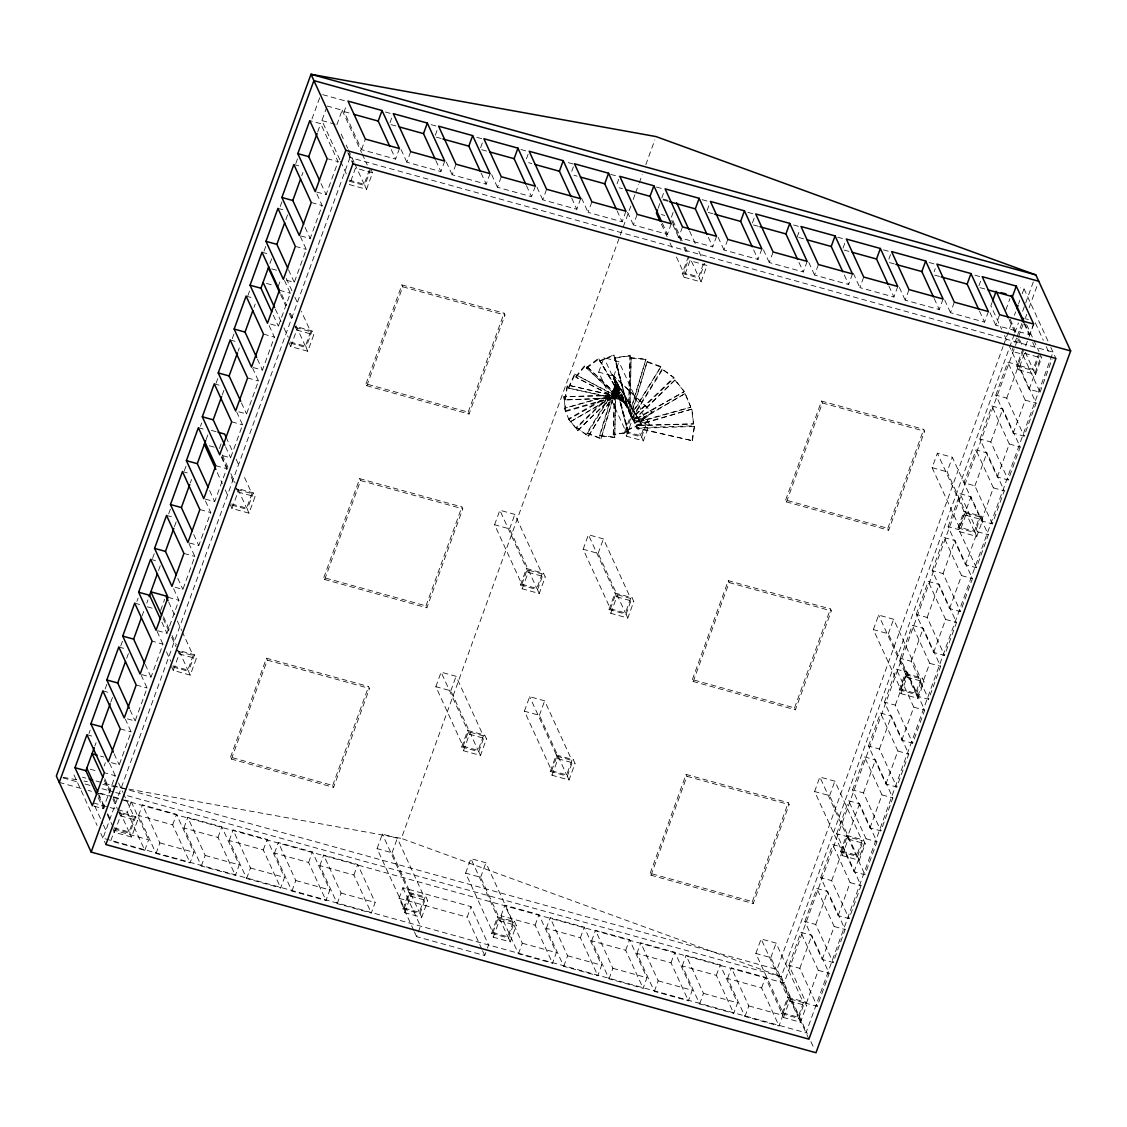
<?xml version="1.0" encoding="UTF-8"?>
<svg xmlns="http://www.w3.org/2000/svg" width="1127" height="1127" viewBox="0 0 1127 1127"><rect width="100%" height="100%" fill="white"/><g stroke="black" fill="none" stroke-linecap="round" stroke-linejoin="round"><path stroke-width="0.75" stroke-dasharray="5 3.75" d="M613.243 434.487L614.638 379.602L628.542 432.754L613.243 434.487L628.246 432.12M613.525 435.121L614.919 380.236L628.542 432.754M614.694 437.656L615.793 382.138L599.494 435.656L614.694 437.656L616.089 382.771L599.775 436.29M629.951 355.104L628.556 410.003L614.948 357.484L630.232 355.738L628.838 410.637L614.948 357.484M631.106 357.639L629.711 412.538L646.025 359.006L631.106 357.639L630.007 413.172L646.025 359.006M564.951 399.268L567.29 384.997L622.752 397.338L565.247 399.902L623.048 397.972L567.29 384.997M565.247 399.902L567.571 385.631M692.147 440.079L694.471 425.809L636.67 427.739L692.429 440.713L636.966 428.373L612.313 374.53L652.491 412.609L640.291 421.737L612.313 374.53M692.429 440.713L694.471 425.809M600.93 438.826L616.948 384.659L586.843 433.177L600.93 438.826L617.244 385.293L587.139 433.81M647.18 361.542L630.881 415.074L660.986 366.557L647.18 361.542L631.162 415.708L660.986 366.557M88.963 733.564L90.16 730.254M105.149 688.949L106.952 684.004M120.744 645.996L122.533 641.038M136.93 601.395L138.128 598.085M152.511 558.428L154.906 551.821M168.698 513.827L170.501 508.869M184.293 470.861L186.082 465.916M200.479 426.26L201.677 422.949M216.06 383.307L217.863 378.348M232.247 338.692L234.05 333.733M247.841 295.739L249.63 290.78M264.028 251.124L265.817 246.165M280.214 206.523L282.004 201.564M295.795 163.556L297.598 158.611M311.982 118.955L320.97 94.175M94.865 745.989L96.049 742.693M110.77 702.121L112.573 697.176M126.689 658.253L128.492 653.308M142.002 616.046L143.805 611.102M146.792 603.114L147.961 599.902M158.527 570.53L160.316 565.585M174.431 526.675L176.235 521.716M190.35 482.807L191.548 479.51M206.142 439.572L208.481 433.134M222.188 395.084L223.977 390.139M238.107 351.215L239.304 347.919M254.012 307.361L255.209 304.051M269.931 263.493L271.734 258.548M285.849 219.624L287.639 214.679M301.768 175.77L302.966 172.473M317.687 131.901L320.674 123.66L309.77 120.645M339.833 159.724L321.899 120.561L326.576 107.657M104.191 765.98L105.36 762.754M160.612 610.496L164.711 599.212M219.371 448.56L221.117 443.728M278.13 286.638L280.468 280.186M336.888 124.703L342.143 110.192L327.168 106.037M399.437 148.525L395.605 159.09L361.542 149.652L344.144 111.643L346.341 105.614M93.935 806.143L103.29 808.721L115.25 775.742L104.346 772.728M111.418 762.711L119.194 764.867L131.169 731.888L125.365 719.209M127.337 718.843L135.113 720.998L147.088 688.019L141.284 675.355M141.692 674.552L151.032 677.144L162.992 644.165L152.103 641.136M157.611 630.683L166.951 633.275L178.911 600.297L173.121 587.632M175.079 587.252L182.87 589.407L194.83 556.428L189.026 543.763M189.435 542.96L198.775 545.553L210.749 512.574L204.945 499.895M205.353 499.106L214.694 501.684L226.668 468.705L220.864 456.041M222.822 455.674L230.612 457.83L242.573 424.851L236.783 412.172M238.741 411.806L246.531 413.961L258.492 380.982L252.687 368.318M253.096 367.515L262.45 370.093L274.41 337.114L268.606 324.449M270.579 324.083L278.355 326.238L290.329 293.259L284.525 280.581M286.483 280.214L294.274 282.37L306.248 249.391L300.444 236.726M300.853 235.923L310.193 238.515L322.153 205.537L316.363 192.858M316.757 192.055L326.112 194.647L338.072 161.668L320.674 123.66M361.542 149.652L365.373 139.1M114.489 832.332L120.476 815.835L118.729 812.046L135.761 816.751L137.508 820.555L131.521 837.037L114.489 832.332L112.756 828.528M173.248 670.396L179.235 653.914L177.488 650.11L194.52 654.829L196.267 658.619L190.28 675.115L173.248 670.396L171.501 666.592M232.007 508.474L237.98 491.978L236.247 488.174L253.279 492.893L255.012 496.697L249.039 513.179L232.007 508.474L230.26 504.671M290.766 346.538L296.739 330.042L295.006 326.252L312.038 330.958L313.771 334.761L307.798 351.258L290.766 346.538L289.019 342.735M144.791 850.336L148.609 839.784L114.56 830.36L110.728 840.911L144.791 850.336L127.379 812.328L131.211 801.776L124.731 799.987M114.137 827.824L129.112 831.965L134.381 817.455L123.618 793.957M172.882 665.888L187.871 670.044L193.14 655.534L182.377 632.022M231.641 503.966L246.63 508.108L251.899 493.598L243.291 474.791M290.4 342.03L305.389 346.186L310.658 331.676L301.332 311.291M349.159 180.095L364.148 184.25L369.417 169.74M131.521 837.037L129.774 833.247L135.761 816.751M190.28 675.115L188.533 671.312L194.52 654.829M249.039 513.179L247.292 509.376L253.279 492.893M307.798 351.258L306.051 347.454L312.038 330.958M366.543 189.322L372.53 172.84L355.498 168.12L349.511 184.603L366.543 189.322L364.81 185.518L370.191 170.684M138.621 815.441L142.453 804.889L176.516 814.314L193.914 852.322L190.083 862.873L156.033 853.449L138.621 815.441L172.685 824.865L190.083 862.873M389.998 122.674L391.632 118.152M156.033 853.449L159.851 842.897L142.453 804.889M444.742 161.076L440.911 171.628L406.847 162.189L410.679 151.638M172.685 824.865L176.516 814.314M183.926 827.979L187.758 817.427L221.822 826.852L239.22 864.86L235.388 875.425L201.324 865.987L183.926 827.979L217.99 837.417L235.388 875.425M435.304 135.226L437.487 129.196M230.528 757.189L266.437 658.238L368.614 686.526L369.487 688.428L333.592 787.364L231.401 759.077L230.528 757.189L332.719 785.463L333.592 787.364M365.993 383.856L401.902 284.92L504.079 313.193L504.952 315.095L469.057 414.046L366.867 385.758L365.993 383.856L468.184 412.144L469.057 414.046M231.401 759.077L267.31 660.14L266.437 658.238M366.867 385.758L402.762 286.807L401.902 284.92M201.324 865.987L205.156 855.435L187.758 817.427M490.048 173.614L486.216 184.166L452.152 174.741L455.984 164.19M217.99 837.417L221.822 826.852M323.815 577.587L359.71 478.651L461.901 506.939L462.774 508.84L426.865 607.777L324.689 579.489L323.815 577.587L425.992 605.875L426.865 607.777M229.232 840.517L233.064 829.965L267.127 839.404L284.525 877.412L280.693 887.963L246.63 878.525L229.232 840.517L263.295 849.955L280.693 887.963M480.595 147.764L482.793 141.734M324.689 579.489L360.584 480.553L359.71 478.651M246.63 878.525L250.462 867.973L233.064 829.965M535.353 186.152L531.521 196.704L497.458 187.279L501.29 176.728M263.295 849.955L267.127 839.404M274.537 853.069L278.369 842.503L312.418 851.942L329.831 889.95L325.999 900.501L291.935 891.077L274.537 853.069L308.601 862.493L325.999 900.501M526.45 158.794L528.098 154.272M291.935 891.077L295.767 880.525L278.369 842.503M580.644 198.69L576.827 209.242L542.763 199.817L546.595 189.266M332.719 785.463L368.614 686.526M468.184 412.144L504.079 313.193M308.601 862.493L312.418 851.942M319.843 865.606L323.66 855.055L357.724 864.479L375.136 902.488L371.304 913.039L337.241 903.615L319.843 865.606L353.892 875.031L371.304 913.039M571.755 171.332L573.389 166.81M425.992 605.875L461.901 506.939M337.241 903.615L341.072 893.063L323.66 855.055M625.95 211.228L622.118 221.794L588.069 212.355L591.886 201.803M353.892 875.031L357.724 864.479M617.061 183.87L618.695 179.348M377.08 848.617L382.349 834.093L397.324 838.249L424.597 897.796L419.329 912.307L404.339 908.151L377.08 848.617L392.069 852.759L419.329 912.307M435.839 686.681L441.094 672.171L456.083 676.313L483.356 735.861L478.087 750.371L463.098 746.229L435.839 686.681L450.828 690.823L478.087 750.371M494.598 524.745L499.853 510.235L514.842 514.391L542.101 573.939L536.846 588.449L521.857 584.293L494.598 524.745L509.573 528.901L536.846 588.449M392.069 852.759L397.324 838.249M450.828 690.823L456.083 676.313M509.573 528.901L514.842 514.391M128.802 789.154L401.367 838.389L630.796 206.1M633.205 199.479L635.008 194.506M635.6 192.858L638.6 184.574M639.206 182.926L642.207 174.643M645.813 164.711L654.829 139.889M671.255 223.78L667.423 234.331L633.36 224.893L637.192 214.341M413.694 930.254L399.057 898.318L402.888 887.766L471.016 906.615L488.569 944.947L486.371 950.977M402.959 908.869L408.946 892.373L425.978 897.092L427.711 900.896L421.723 917.378L404.706 912.659L402.959 908.869L419.991 913.574L421.723 917.378M461.718 746.933L467.705 730.437L484.737 735.156L486.47 738.96L480.482 755.442L463.451 750.737L461.718 746.933L478.75 751.653L480.482 755.442M520.477 584.998L526.45 568.515L543.482 573.234L545.229 577.024L539.241 593.52L522.21 588.801L520.477 584.998L537.509 589.717L539.241 593.52M598.705 372.107L603.973 357.597L618.962 361.753L646.222 421.287L640.953 435.811L625.964 431.655L598.705 372.107L613.694 376.263L640.953 435.811M658.14 208.312L659.901 203.466M661.817 197.929L663.451 193.407M404.339 908.151L409.608 893.641L382.349 834.093M463.098 746.229L468.367 731.719L483.356 735.861M521.857 584.293L527.126 569.783L542.101 573.939M404.706 912.659L410.679 896.176L408.946 892.373M463.451 750.737L469.438 734.24L441.094 672.171M522.21 588.801L528.197 572.319L499.853 510.235M613.694 376.263L618.962 361.753M673.129 212.454L671.368 217.3L682.131 240.798M419.991 913.574L425.978 897.092M478.75 751.653L484.737 735.156M537.509 589.717L543.482 573.234M485.836 952.498L484.737 955.513L416.61 936.65L420.441 926.098L402.888 887.766M716.561 236.318L712.729 246.869L678.665 237.445L682.497 226.879M624.583 432.359L630.571 415.877L647.602 420.582L649.349 424.386L643.362 440.882L626.33 436.163L624.583 432.359L641.615 437.079L643.362 440.882M684.004 277.2L682.272 273.396L688.245 256.914L689.992 260.717L684.004 277.2L701.036 281.919L707.023 265.423L689.992 260.717M465.634 873.129L470.903 858.619L485.892 862.761L513.151 922.309L507.883 936.819L492.908 932.677L465.634 873.129L480.623 877.271L507.883 936.819M524.393 711.193L529.662 696.683L544.651 700.839L571.91 760.373L566.642 774.897L551.652 770.741L524.393 711.193L539.382 715.349L566.642 774.897M583.152 549.272L588.421 534.747L603.41 538.903L630.669 598.451L625.4 612.961L610.411 608.805L583.152 549.272L598.141 553.413L625.4 612.961M625.964 431.655L631.233 417.145L603.973 357.597M703.318 263.943L698.641 276.848L683.652 272.692L688.921 258.182M707.122 210.467L709.306 204.438M626.33 436.163L632.317 419.667L630.571 415.877M480.623 877.271L485.892 862.761M539.382 715.349L544.651 700.839M598.141 553.413L603.41 538.903M481.807 949.117L467.184 917.181L471.016 906.615M641.615 437.079L647.602 420.582M701.036 281.919L699.303 278.115L704.685 263.267M761.866 248.856L758.034 259.407L723.971 249.983L727.803 239.431M491.527 933.381L497.5 916.885L514.532 921.604L516.279 925.408L510.292 941.89L493.26 937.185L491.527 933.381L508.559 938.087L510.292 941.89M550.272 771.446L556.259 754.963L573.291 759.668L575.038 763.472L569.05 779.969L552.019 775.249L550.272 771.446L567.304 776.165L569.05 779.969M609.031 609.524L615.018 593.027L632.05 597.747L633.783 601.55L627.809 618.033L610.778 613.313L609.031 609.524L626.063 614.229L627.809 618.033M492.908 932.677L498.162 918.167L513.151 922.309M551.652 770.741L556.921 756.231L529.662 696.683M610.411 608.805L615.68 594.295L630.669 598.451M493.26 937.185L499.247 920.689L470.903 858.619M501.05 915.772L504.882 905.206L538.931 914.645L556.344 952.653L552.512 963.205L518.448 953.78L501.05 915.772L535.114 925.197L552.512 963.205M552.019 775.249L558.006 758.753L556.259 754.963M610.778 613.313L616.765 596.831L588.421 534.747M752.413 223.005L754.611 216.976M508.559 938.087L514.532 921.604M567.304 776.165L573.291 759.668M626.063 614.229L632.05 597.747M518.448 953.78L522.28 943.214L504.882 905.206M807.157 261.394L803.34 271.945L769.276 262.521L773.108 251.969M535.114 925.197L538.931 914.645M546.356 928.31L550.173 917.758L584.237 927.183L601.649 965.191L597.817 975.743L563.754 966.318L546.356 928.31L580.405 937.734L597.817 975.743M797.169 237.05L799.902 229.514M563.754 966.318L567.585 955.766L550.173 917.758M852.463 273.931L848.631 284.497L814.582 275.058L818.399 264.507M580.405 937.734L584.237 927.183M591.647 940.848L595.479 930.296L629.542 939.721L646.94 977.729L643.123 988.28L609.059 978.856L591.647 940.848L625.71 950.272L643.123 988.28M843.024 248.081L845.208 242.051M692.358 679.609L728.267 580.673L830.458 608.96L831.317 610.862L795.423 709.799L693.232 681.511L692.358 679.609L794.549 707.897L795.423 709.799M693.232 681.511L729.141 582.574L728.267 580.673M609.059 978.856L612.877 968.304L595.479 930.296M897.768 286.483L893.936 297.035L859.873 287.596L863.705 277.045M650.18 873.34L686.075 774.404L788.266 802.692L789.139 804.593L753.23 903.53L651.054 875.242L650.18 873.34L752.371 901.628L753.23 903.53M785.646 500.022L821.541 401.071L923.731 429.359L924.605 431.261L888.696 530.211L786.519 501.924L785.646 500.022L887.822 528.309L888.696 530.211M651.054 875.242L686.949 776.306L686.075 774.404M786.519 501.924L822.414 402.973L821.541 401.071M625.71 950.272L629.542 939.721M636.952 953.386L640.784 942.834L674.848 952.259L692.246 990.267L688.414 1000.818L654.35 991.394L636.952 953.386L671.016 962.81L688.414 1000.818M888.879 259.111L890.513 254.589M654.35 991.394L658.182 980.842L640.784 942.834M943.074 299.021L939.242 309.573L905.178 300.148L909.01 289.583M671.016 962.81L674.848 952.259M682.258 965.924L686.089 955.372L720.153 964.811L737.551 1002.819L733.719 1013.37L699.656 1003.932L682.258 965.924L716.321 975.362L733.719 1013.37M934.17 271.663L935.269 268.649M794.549 707.897L830.458 608.96M699.656 1003.932L703.487 993.38L686.089 955.372M988.379 311.559L984.547 322.111L950.484 312.686L954.315 302.135M716.321 975.362L720.153 964.811M752.371 901.628L788.266 802.692M887.822 528.309L923.731 429.359M727.563 978.475L731.395 967.91L765.458 977.348L782.856 1015.357L779.025 1025.908L744.961 1016.484L727.563 978.475L761.627 987.9L779.025 1025.908M978.926 285.709L980.575 281.186M755.851 953.456L761.119 938.946L776.094 943.102L803.368 1002.65L798.099 1017.16L783.11 1013.004L755.851 953.456L770.84 957.612L798.099 1017.16M814.61 791.534L819.864 777.024L834.853 781.166L862.127 840.714L856.858 855.224L841.869 851.082L814.61 791.534L829.599 795.676L856.858 855.224M873.369 629.599L878.623 615.088L893.612 619.244L920.872 678.778L915.617 693.302L900.628 689.146L873.369 629.599L888.344 633.754L915.617 693.302M959.387 527.211L964.642 512.7L979.631 516.856L974.376 531.366L959.387 527.211L932.114 467.663L937.382 453.153L952.371 457.308L981.406 520.843L992.295 523.872L1004.27 490.893L986.872 452.885L975.968 449.856L964.008 482.835L974.897 485.864L992.295 523.872M992.042 302.515L990.872 305.741L1001.635 329.239M744.961 1016.484L748.793 1005.918L731.395 967.91M1033.684 324.097L1029.853 334.649L995.789 325.224L999.621 314.672M770.84 957.612L776.094 943.102M829.599 795.676L834.853 781.166M888.344 633.754L893.612 619.244M974.376 531.366L947.103 471.819L952.371 457.308M1005.862 309.883L1009.961 298.599M761.627 987.9L765.458 977.348M808.932 1039.164L777.024 969.488L1003.03 346.609M1003.636 344.961L1012.032 321.829M1014.427 315.222L1015.624 311.911M1018.625 303.656L1019.822 300.345M1022.217 293.738L1024.02 288.78L1020.625 287.85M1014.23 334.494L781.194 976.715L807.298 1033.727M1014.821 332.845L1018.428 322.914M1022.64 311.32L1025.035 304.699M1025.64 303.05L1033.445 281.539M788.928 965.332L800.888 932.353L811.792 935.368L829.19 973.376L817.23 1006.355L806.326 1003.34L788.928 965.332L799.832 968.347L817.23 1006.355M804.847 921.463L816.807 888.485L827.711 891.513L845.109 929.521L833.149 962.5L822.245 959.486L804.847 921.463L815.737 924.492L833.149 962.5M820.752 877.609L832.726 844.63L843.63 847.645L861.028 885.653L849.054 918.632L838.164 915.617L820.752 877.609L831.656 880.624L849.054 918.632M836.671 833.741L848.645 800.762L859.535 803.776L876.947 841.784L864.972 874.763L854.069 871.749L836.671 833.741L862.127 840.714M852.59 789.886L864.55 756.907L875.454 759.922L892.852 797.93L880.891 830.909L869.988 827.894L852.59 789.886L863.493 792.901L880.891 830.909M868.508 746.018L880.469 713.039L891.372 716.054L908.771 754.062L896.81 787.04L885.907 784.026L868.508 746.018L879.412 749.032L896.81 787.04M884.427 702.149L896.388 669.17L907.291 672.199L924.689 710.207L912.729 743.186L901.825 740.157L884.427 702.149L895.317 705.178L912.729 743.186M900.332 658.295L912.307 625.316L923.21 628.331L940.608 666.339L928.634 699.318L917.744 696.303L900.332 658.295L911.236 661.31L928.634 699.318M916.251 614.426L928.225 581.447L939.115 584.462L956.527 622.47L944.553 655.449L933.649 652.434L916.251 614.426L927.155 617.441L944.553 655.449M932.17 570.572L944.13 537.593L955.034 540.608L972.432 578.616L960.472 611.595L949.568 608.58L932.17 570.572L943.074 573.587L960.472 611.595M948.089 526.703L960.049 493.725L970.953 496.739L988.351 534.747L976.391 567.726L965.487 564.712L948.089 526.703L958.978 529.718L970.953 496.739M979.912 438.981L991.887 406.002L1002.776 409.016L1020.189 447.025L1008.214 480.003L997.325 476.989L979.912 438.981L990.816 441.995L1008.214 480.003M995.831 395.112L1007.806 362.133L1018.695 365.148L1036.107 403.156L1024.133 436.135L1013.229 433.12L995.831 395.112L1006.735 398.127L1024.133 436.135M1016.54 338.058L1011.75 351.258L1022.654 354.272L1040.052 392.281L1029.148 389.266L1010.243 348.046M1017.132 336.409L1021.921 323.224M1023.133 324.28L784.096 983.054L110.052 796.465M1025.528 317.659L1026.739 314.348M1029.134 307.727L1037.544 284.553M781.729 1013.708L787.717 997.226L804.748 1001.945L806.481 1005.735L800.508 1022.231L783.476 1017.512L781.729 1013.708L798.761 1018.428L800.508 1022.231M840.488 851.787L846.476 835.29L863.507 840.009L865.24 843.813L859.253 860.295L842.221 855.59L840.488 851.787L857.52 856.492L859.253 860.295M899.247 689.851L905.235 673.368L922.252 678.074L923.999 681.877L918.012 698.374L900.98 693.654L899.247 689.851L916.279 694.57L918.012 698.374M976.391 567.726L958.006 527.929L963.979 511.433L981.011 516.152L982.758 519.941L976.771 536.438L959.739 531.719L965.726 515.236L937.382 453.153M1018.498 369.797L1016.765 365.993L1022.738 349.497L1024.485 353.3L1018.498 369.797L1035.53 374.502L1041.517 358.02L1039.77 354.216M783.11 1013.004L788.379 998.494L803.368 1002.65M841.869 851.082L847.138 836.572M900.628 689.146L905.897 674.636L878.623 615.088M1023.401 350.779L1018.146 365.289L1033.121 369.431L1038.39 354.92M799.832 968.347L811.792 935.368M815.737 924.492L827.711 891.513M831.656 880.624L843.63 847.645M859.535 803.776L847.574 836.755L864.972 874.763M863.493 792.901L875.454 759.922M879.412 749.032L891.372 716.054M895.317 705.178L907.291 672.199M911.236 661.31L923.21 628.331M927.155 617.441L939.115 584.462M943.074 573.587L955.034 540.608M974.897 485.864L986.872 452.885M990.816 441.995L1002.776 409.016M1006.735 398.127L1018.695 365.148M1025.64 346.017L1028.627 337.776M1029.233 336.128L1034.023 322.942M783.476 1017.512L789.449 1001.03L761.119 938.946M842.221 855.59L848.208 839.094L819.864 777.024M900.98 693.654L906.967 677.158L905.235 673.368M798.761 1018.428L804.748 1001.945M857.52 856.492L863.507 840.009M916.279 694.57L922.252 678.074M976.771 536.438L975.038 532.634L981.011 516.152M1035.53 374.502L1033.783 370.713L1039.179 355.864M806.326 1003.34L818.301 970.361L800.888 932.353M822.245 959.486L834.205 926.493L816.807 888.485M838.164 915.617L850.124 882.638L832.726 844.63M854.069 871.749L866.043 838.77L848.645 800.762M869.988 827.894L881.962 794.915L864.55 756.907M885.907 784.026L897.881 751.047L880.469 713.039M901.825 740.157L913.786 707.178L896.388 669.17M917.744 696.303L929.705 663.324L912.307 625.316M933.649 652.434L945.623 619.456L928.225 581.447M949.568 608.58L961.542 575.601L944.13 537.593M965.487 564.712L977.447 531.733L960.049 493.725M981.406 520.843L993.366 487.864L975.968 449.856M997.325 476.989L1009.285 444.01L991.887 406.002M1013.229 433.12L1025.204 400.141L1007.806 362.133M1029.148 389.266L1041.123 356.287M1040.052 392.281L1052.012 359.302M568.445 387.533L574.559 374.094L623.907 399.874L568.741 388.167L624.203 400.508L574.559 374.094M568.741 388.167L574.84 374.727M588.294 436.346L618.117 387.195L576.263 427.387L588.294 436.346L618.399 387.829L576.545 428.021M662.141 369.092L632.036 417.61L673.89 377.418L662.141 369.092L674.185 378.052L632.332 418.244L662.437 369.726M575.714 376.629L585.195 364.951L625.076 402.409L576.01 377.263L625.358 403.029L585.195 364.951M576.01 377.263L585.476 365.585M577.714 430.556L619.272 389.731L568.515 418.864L577.714 430.556L619.568 390.365L568.811 419.498M675.045 379.954L633.191 420.146L684.244 391.647L633.487 420.78L675.045 379.954L683.948 391.013M586.35 367.487L598.536 358.358L626.232 404.931L586.646 368.12L626.527 405.565L598.536 358.358M586.646 368.12L598.831 358.992M652.195 411.975L640.291 421.737M569.966 422.019L620.723 392.9L564.247 408.34L620.428 392.266L569.966 422.019L564.247 408.34M685.103 393.548L634.36 422.667L690.837 407.227L634.642 423.301L685.103 393.548L690.541 406.593M599.705 360.894L613.778 354.949L627.683 408.101L599.705 360.894L614.074 355.583M627.091 429.584L641.46 424.273L627.373 430.218L613.468 377.066L641.164 423.639M565.402 410.876L621.597 394.802L563.796 396.732L565.698 411.51L621.879 395.436L563.796 396.732M691.71 409.129L635.515 425.203L693.598 423.907L635.811 425.837L691.71 409.129L693.316 423.273M615.229 358.118L630.232 355.738M636.966 428.373L694.767 426.443M631.402 358.273L646.306 359.64M599.494 435.656L614.398 437.022M63.253 777.32L77.045 779.814M83.947 781.053L87.399 781.673M102.923 784.477L127.083 788.844M322.674 94.64L346.383 101.205M385.349 111.996L392.126 113.869M431.092 124.646L436.177 126.055M476.834 137.311L481.905 138.72M520.871 149.511L527.647 151.384M568.304 162.64L573.389 164.049M610.665 174.361L619.132 176.7M656.407 187.026L663.183 188.899M702.149 199.676L708.925 201.564M747.877 212.341L752.963 213.75M793.619 225.006L798.705 226.414M837.671 237.205L844.447 239.079M883.413 249.856L890.189 251.73M929.155 262.521L935.931 264.394M974.883 275.185L979.969 276.594M663.31 199.099L668.311 200.479M344.144 111.643L350.638 113.447M391.069 124.632L397.563 126.435M436.374 137.184L441.235 138.522M481.68 149.722L488.16 151.511M528.605 162.711L531.845 163.612M573.911 175.249L577.151 176.15M619.202 187.786L622.456 188.688M662.887 199.873L667.747 201.226M708.193 212.425L713.053 213.764M753.498 224.963L758.358 226.302M798.789 237.501L803.664 238.854M844.095 250.039L848.969 251.391M889.4 262.577L894.26 263.929M934.706 275.129L939.566 276.467M980.011 287.667L986.491 289.456M321.899 120.561L335.212 124.238M661.38 214.524L664.719 215.454M1025.274 318.702L1028.388 319.561M327.168 158.653L338.072 161.668M1024.485 353.3L1041.517 358.02M293.851 164.5L301.642 166.655M349.328 181.236L364.81 185.518M682.272 273.396L699.303 278.115M1016.765 365.993L1033.783 370.713M311.263 202.508L322.153 205.537M1025.204 400.141L1036.107 403.156M277.946 208.368L284.173 210.087M295.344 246.376L306.248 249.391M1009.285 444.01L1020.189 447.025M402.762 286.807L504.952 315.095M822.414 402.973L924.605 431.261M262.027 252.237L269.804 254.378M271.734 268.902L276.735 270.283M266.465 283.412L273.128 285.244M932.114 467.663L947.103 471.819M279.426 290.245L290.329 293.259M993.366 487.864L1004.27 490.893M246.109 296.091L253.899 298.246M631.233 417.145L646.222 421.287M632.317 419.667L649.349 424.386M295.668 327.52L310.658 331.676M296.739 330.042L313.771 334.761M965.726 515.236L982.758 519.941M263.507 334.099L274.41 337.114M977.447 531.733L988.351 534.747M290.569 343.171L306.051 347.454M958.006 527.929L975.038 532.634M230.19 339.96L237.98 342.115M247.588 377.968L258.492 380.982M961.542 575.601L972.432 578.616M214.271 383.814L220.512 385.547M231.683 421.822L242.573 424.851M945.623 619.456L956.527 622.47M211.312 430.359L216.314 431.754M198.366 427.682L204.593 429.401M360.584 480.553L462.774 508.84M729.141 582.574L831.317 610.862M209.383 445.799L214.369 447.18M215.764 465.69L226.668 468.705M929.705 663.324L940.608 666.339M182.447 471.551L190.238 473.706M236.909 489.456L251.899 493.598M905.897 674.636L920.872 678.778M237.98 491.978L255.012 496.697M528.197 572.319L545.229 577.024M616.765 596.831L633.783 601.55M906.967 677.158L923.999 681.877M231.81 505.093L247.292 509.376M199.845 509.559L210.749 512.574M913.786 707.178L924.689 710.207M166.528 515.405L172.755 517.138M183.926 553.413L194.83 556.428M897.881 751.047L908.771 754.062M150.609 559.274L158.4 561.429M168.022 597.282L178.911 600.297M881.962 794.915L892.852 797.93M134.705 603.128L142.481 605.284M147.285 606.805L153.948 608.65M267.31 660.14L369.487 688.428M686.949 776.306L789.139 804.593M866.043 838.77L876.947 841.784M178.151 651.378L193.14 655.534M556.921 756.231L571.91 760.373M179.235 653.914L196.267 658.619M469.438 734.24L486.47 738.96M558.006 758.753L575.038 763.472M848.208 839.094L865.24 843.813M118.786 646.997L125.012 648.715M173.051 667.029L188.533 671.312M136.184 685.005L147.088 688.019M850.124 882.638L861.028 885.653M102.867 690.865L110.657 693.02M120.265 728.873L131.169 731.888M834.205 926.493L845.109 929.521M86.948 734.719L93.175 736.452M100.458 756.076L103.797 756.992M818.301 970.361L829.19 973.376M90.202 769.192L96.866 771.037M82.454 777.207L85.835 778.151M96.006 780.969L777.024 969.488M63.126 777.94L78.369 782.166M85.145 784.04L90.216 785.449M102.078 788.731L113.926 792.013M115.63 792.478L120.702 793.887M127.478 795.761L781.194 976.715L401.367 838.389M100.402 793.239L111.756 796.395M113.376 796.831L123.111 799.536M59.252 782.406L81.271 788.506M88.047 790.379L91.428 791.309M98.204 793.183L108.361 796M93.316 802.903L116.025 809.186M117.659 809.637L127.379 812.328M119.392 813.314L134.381 817.455M409.608 893.641L424.597 897.796M120.476 815.835L137.508 820.555M410.679 896.176L427.711 900.896M499.247 920.689L516.279 925.408M789.449 1001.03L806.481 1005.735M399.057 898.318L467.184 917.181M114.292 828.951L129.774 833.247M159.851 842.897L193.914 852.322M205.156 855.435L239.22 864.86M250.462 867.973L284.525 877.412M295.767 880.525L329.831 889.95M341.072 893.063L375.136 902.488M522.28 943.214L556.344 952.653M567.585 955.766L601.649 965.191M612.877 968.304L646.94 977.729M658.182 980.842L692.246 990.267M703.487 993.38L737.551 1002.819M748.793 1005.918L782.856 1015.357M647.476 362.176L661.267 367.191M586.843 433.177L600.649 438.192M576.263 427.387L588.012 435.712M612.609 375.164L652.491 412.609M675.341 380.588L684.244 391.647M568.515 418.864L577.418 429.922M641.46 424.273L613.764 377.7L627.373 430.218M1024.02 288.78L1050.125 345.792M1050.843 347.384L1055.914 358.471M1035.347 322.871L1043.32 340.298M1046.222 346.623L1049.11 352.962M1026.612 324.604L1033.135 338.861M1033.868 340.439L1038.939 351.525M1024.767 323.562L1029.853 334.649M1024.049 323.59L1029.782 336.114M1032.656 342.383L1036.234 350.229M1010.172 319.293L1016.624 333.395M1019.498 339.664L1022.372 345.933M1025.232 352.202L1033.121 369.431M1009.059 319.434L1014.793 331.972M1017.667 338.241L1021.259 346.074M1004.509 335.508L1007.383 341.777M989.985 312.559L995.789 325.224M979.476 311.024L984.547 322.111M944.68 300.007L950.484 312.686M934.17 298.486L939.242 309.573M899.374 287.47L905.178 300.148M888.865 285.948L893.936 297.035M853.35 273.354L859.873 287.596M844.292 274.988L848.631 284.497M808.777 262.394L814.582 275.058M798.987 262.45L803.34 271.945M763.472 249.856L769.276 262.521M753.681 249.912L758.034 259.407M718.167 237.304L723.971 249.983M708.376 237.36L712.729 246.869M689.555 230.993L696.007 245.094M698.881 251.363L701.755 257.632M685.005 247.067L688.597 254.899M691.457 261.168L698.641 276.848M671.692 220.568L681.018 240.939M683.892 247.207L686.766 253.476M672.861 224.766L678.665 237.445M662.352 223.245L667.423 234.331M661.408 224.118L667.142 236.656M670.016 242.925L673.608 250.757M676.468 257.026L683.652 272.692M627.57 212.228L633.36 224.893M617.047 210.707L622.118 221.794M581.532 198.098L588.069 212.355M571.741 198.155L576.827 209.242M536.959 187.152L542.763 199.817M526.45 185.617L531.521 196.704M491.654 174.615L497.458 187.279M481.144 173.079L486.216 184.166M446.348 162.063L452.152 174.741M435.839 160.541L440.911 171.628M810.919 1041.644L814.539 1049.575M401.057 149.525L406.847 162.189M391.266 149.581L395.605 159.09M370.797 169.036L372.53 172.84M342.143 110.192L361.513 152.497M362.232 154.075L367.261 165.035M341.185 134.099L343.341 138.804M346.214 145.073L347.651 148.215M348.356 149.778L354.103 162.316M354.822 163.88L364.148 184.25M348.68 153.061L352.99 162.457M347.806 152.765L352.878 163.852M340.551 161.302L346.285 173.84M321.026 183.56L326.112 194.647M305.121 227.429L310.193 238.515M288.47 269.705L294.274 282.37M286.258 278.397L292.006 290.921M294.865 297.19L298.458 305.037M281.708 294.471L286.737 305.431M290.329 313.278L293.189 319.547M296.063 325.816L305.389 346.186M280.595 294.612L285.624 305.586M289.216 313.419L292.795 321.251M275.34 309.122L281.074 321.66M283.948 327.929L288.244 337.325M273.283 315.151L278.355 326.238M257.365 359.006L262.45 370.093M241.446 402.874L246.531 413.961M482.539 950.709L484.737 955.513M226.076 437.191L233.247 452.857M236.106 459.126L239.699 466.958M225.541 446.743L230.612 457.83M222.244 454.829L227.978 467.367M230.852 473.636L235.149 483.032M238.022 489.301L246.63 508.108M221.85 456.548L227.584 469.086M231.176 476.918L234.036 483.187M217.3 472.622L222.315 483.596M225.189 489.865L228.781 497.697M414.412 931.86L416.61 936.65M209.622 490.597L214.694 501.684M193.703 534.466L198.775 545.553M177.784 578.334L182.87 589.407M168.754 602.255L174.488 614.793M177.362 621.062L181.658 630.458M163.485 616.765L169.219 629.303M172.093 635.572L176.39 644.968M179.263 651.237L187.871 670.044M163.091 618.469L168.825 631.007M171.698 637.276L175.995 646.687M161.879 622.189L166.951 633.275M157.104 631.416L163.556 645.517M166.43 651.786L170.74 661.197M145.228 664.465L151.032 677.144M130.042 709.911L135.113 720.998M114.123 753.78L119.194 764.867M131.211 801.776L148.609 839.784M109.446 763.078L115.729 776.714M118.603 782.983L122.899 792.394M104.726 778.687L110.46 791.224M113.334 797.493L116.926 805.326M119.786 811.595L129.112 831.965M104.332 780.405L110.066 792.943M112.939 799.212L117.25 808.608M98.345 793.352L104.797 807.453M107.671 813.722L111.263 821.555M98.598 795.521L104.402 808.186M107.304 814.525L113.109 827.19M98.204 797.648L103.29 808.721M94.767 806.073L102.754 823.485M103.473 825.077L107.093 832.994M73.973 774.869L97.119 825.415M100.768 833.388L105.882 844.546M685.399 394.182L690.837 407.227M613.778 354.949L627.401 407.467M691.992 409.763L693.598 423.907M564.092 397.366L565.698 411.51M349.976 157.512L102.98 838.22L806.03 1032.825L1053.027 352.131L349.976 157.512"/><path stroke-width="1.5" d="M59.252 782.406L313.898 80.595L1038.742 281.243M74.988 767.698L86.948 734.719L104.346 772.728L92.386 805.706L74.988 767.698L85.877 770.713L96.753 794.479M90.893 723.844L102.867 690.865L120.265 728.873L108.305 761.852L90.893 723.844L101.796 726.859L113.404 752.202M106.811 679.975L118.786 646.997L136.184 685.005L124.224 717.984L106.811 679.975L117.715 682.99L129.309 708.334M122.73 636.107L134.705 603.128L152.103 641.136L140.128 674.115L122.73 636.107L133.634 639.136L144.51 662.887M138.649 592.253L150.609 559.274L168.022 597.282L156.047 630.261L138.649 592.253L149.553 595.267L160.428 619.019M154.568 548.384L166.528 515.405L183.926 553.413L171.966 586.392L154.568 548.384L165.458 551.399L176.333 575.164M170.473 504.53L182.447 471.551L199.845 509.559L187.885 542.538L170.473 504.53L181.377 507.544L192.252 531.296M186.392 460.661L198.366 427.682L215.764 465.69L203.79 498.669L186.392 460.661L197.295 463.676L208.171 487.428M202.311 416.793L214.271 383.814L231.683 421.822L219.709 454.801L202.311 416.793L213.214 419.822L224.808 445.151M218.229 372.938L230.19 339.96L247.588 377.968L235.628 410.946L218.229 372.938L229.119 375.953L240.727 401.297M234.148 329.07L246.109 296.091L263.507 334.099L251.546 367.078L234.148 329.07L245.038 332.085L256.646 357.428M250.053 285.216L262.027 252.237L279.426 290.245L267.465 323.224L250.053 285.216L260.957 288.23L271.832 311.982M265.972 241.347L277.946 208.368L295.344 246.376L283.37 279.355L265.972 241.347L276.876 244.362L287.751 268.113M281.891 197.479L293.851 164.5L311.263 202.508L299.289 235.487L281.891 197.479L292.795 200.507L303.67 224.259M297.81 153.624L309.77 120.645L327.168 158.653L315.208 191.632L297.81 153.624L308.699 156.639L319.575 180.39M85.877 770.713L94.259 747.638M101.796 726.859L110.178 703.769M117.715 682.99L125.491 661.563M133.634 639.136L141.41 617.695M149.13 596.676L157.329 573.826M165.458 551.399L173.84 528.324M181.377 507.544L189.759 484.455M197.295 463.676L205.677 440.587M213.214 419.822L221.582 396.732M229.119 375.953L237.501 352.864M245.038 332.085L252.814 310.658M260.957 288.23L268.733 266.789M276.876 244.362L284.652 222.921M292.795 200.507L300.571 179.066M308.699 156.639L317.081 133.549M91.16 852.082L345.806 150.285L311.01 74.269L656.027 136.578L1035.84 274.918L1070.65 350.934L815.99 1052.731L91.16 852.082L56.35 776.066L311.01 74.269L1035.84 274.918M389.815 146.411L378.207 121.082L382.039 110.516L347.975 101.092L365.373 139.1L399.437 148.525L382.039 110.516M435.107 158.949L423.513 133.62L427.344 123.068L393.281 113.63L410.679 151.638L444.742 161.076L427.344 123.068M480.412 171.501L468.818 146.158L472.65 135.606L438.586 126.182L455.984 164.19L490.048 173.614L472.65 135.606M525.717 184.039L514.123 158.696L517.941 148.144L483.877 138.72L501.29 176.728L535.353 186.152L517.941 148.144M571.023 196.577L559.415 171.234L563.246 160.682L529.183 151.257L546.595 189.266L580.644 198.69L563.246 160.682M616.328 209.115L604.72 183.786L608.552 173.22L574.488 163.795L591.886 201.803L625.95 211.228L608.552 173.22M661.619 221.653L650.025 196.323L653.857 185.772L619.794 176.333L637.192 214.341L671.255 223.78L653.857 185.772M657.562 209.918L656.393 213.144L659.971 220.977M706.925 234.205L695.331 208.861L699.163 198.31L665.099 188.871L682.497 226.879L716.561 236.318L699.163 198.31M752.23 246.743L740.636 221.399L744.454 210.848L710.404 201.423L727.803 239.431L761.866 248.856L744.454 210.848M797.536 259.28L785.928 233.937L789.759 223.385L755.696 213.961L773.108 251.969L807.157 261.394L789.759 223.385M842.841 271.818L831.233 246.475L835.065 235.923L801.001 226.499L818.399 264.507L852.463 273.931L835.065 235.923M888.146 284.356L876.538 259.027L880.37 248.475L846.307 239.037L863.705 277.045L897.768 286.483L880.37 248.475M933.438 296.908L921.844 271.565L925.676 261.013L891.612 251.575L909.01 289.583L943.074 299.021L925.676 261.013M978.743 309.446L967.149 284.103L970.967 273.551L936.917 264.127L954.315 302.135L988.379 311.559L970.967 273.551M992.633 300.909L996.141 291.231L1008.341 317.87M1024.049 321.984L1012.44 296.64L1016.272 286.089L982.209 276.664L999.621 314.672L1033.684 324.097L1016.272 286.089M1016.822 308.615L1018.019 305.304M1022.513 321.575L1023.71 318.279M1001.142 292.611L1006.129 293.992M353.878 114.334L378.207 121.082M399.183 126.886L423.513 133.62M442.869 138.973L468.818 146.158M489.78 151.962L514.123 158.696M535.086 164.5L559.415 171.234M580.391 177.038L604.72 183.786M625.696 189.59L650.025 196.323M669.382 201.677L695.331 208.861M714.673 214.215L740.636 221.399M759.978 226.752L785.928 233.937M806.904 239.741L831.233 246.475M852.209 252.293L876.538 259.027M895.895 264.38L921.844 271.565M941.186 276.918L967.149 284.103M988.111 289.907L1012.44 296.64M345.806 150.285L1070.65 350.934M217.976 432.204L224.639 434.05L226.076 437.191M97.133 755.146L92.132 753.766L102.895 777.264M89.23 779.095L92.611 780.025M1011.13 295.373L1023.33 322.012M676.637 202.79L688.836 229.429M268.409 267.972L279.876 293.048M263.14 282.483L274.622 307.558M204.381 444.418L215.863 469.494M168.036 600.677L165.88 595.986L150.891 591.83L161.654 615.342M86.864 768.276L97.626 791.774M352.878 163.852L105.882 844.546L808.932 1039.164L1055.914 358.471L352.878 163.852"/></g></svg>
